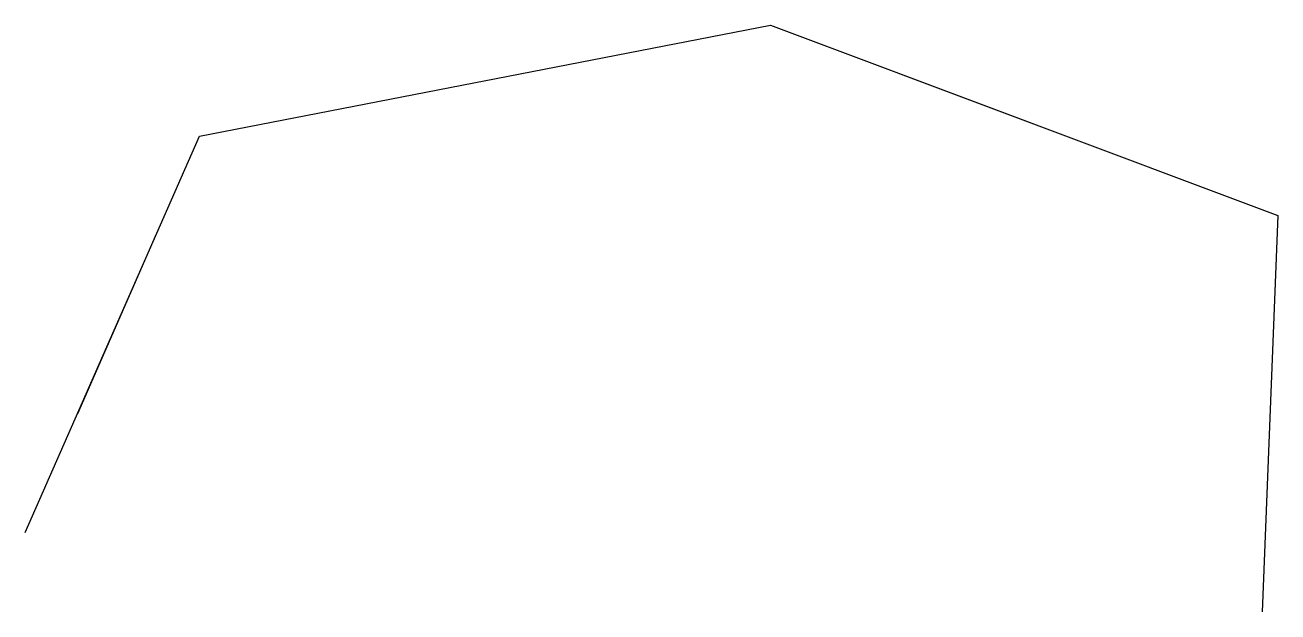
# Model space of a CAD drawing. Header units: millimetres. Extents: x 70 to 860, y 50 to 420.
import ezdxf

# ---------------------------------------------------------------- set-up
doc = ezdxf.new("R2010")
doc.units = ezdxf.units.MM
doc.layers.add('mono-door', color=3, linetype='Continuous', true_color=0x00ff00)
doc.layers.add('mono-window', color=1, linetype='Continuous', true_color=0xff0000)
doc.layers.add('mono-wall-outer', color=7, linetype='Continuous', lineweight=25, true_color=0xffffff)

msp = doc.modelspace()

# ---------------------------------------------------------------- linework, layer by layer
at = {"layer": 'mono-door'}
msp.add_line((590.41096, 401.09589), (706.52396, 357.55352), dxfattribs=at)
at = {"layer": 'mono-wall-outer'}
msp.add_lwpolyline([(70, 100), (180, 350), (540, 420), (860, 300), (850, 50)], dxfattribs=at)
at = {"layer": 'mono-window'}
msp.add_line((152.76542, 288.10322), (103, 175), dxfattribs=at)

doc.saveas('drawing.dxf')
